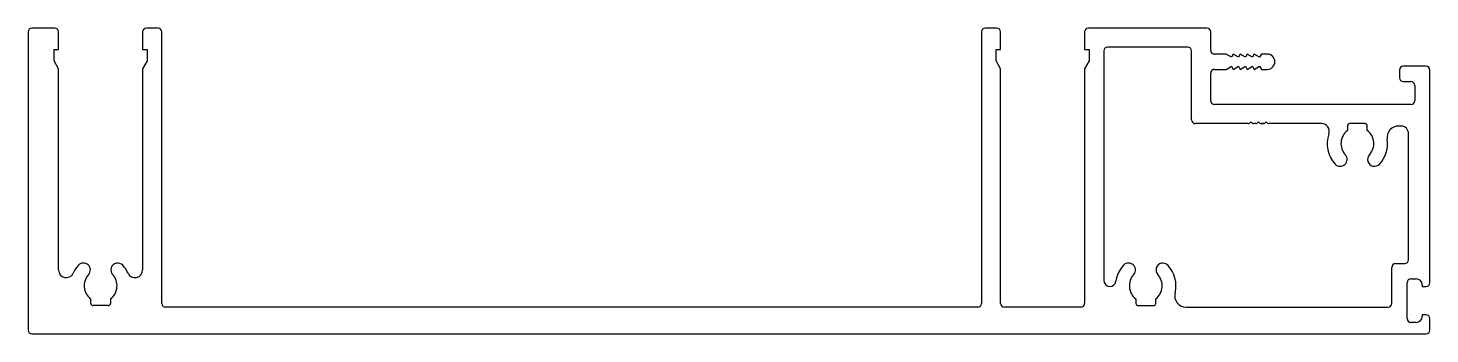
# Model space of a CAD drawing. Extents: x -92 to 92, y 1 to 41.
import ezdxf

# ---------------------------------------------------------------- set-up
doc = ezdxf.new("R2010")
doc.units = 0
doc.layers.add('1', color=7, linetype='CONTINUOUS')
doc.layers.add('KONTUR', color=7, linetype='CONTINUOUS')

msp = doc.modelspace()

# ---------------------------------------------------------------- linework, layer by layer
at = {"layer": '1', "color": 7}
for p, q in [((49, 37.65), (49, 7.66)), ((60, 38.15), (49.5, 38.15)), ((60.5, 28.65), (60.5, 37.65)), ((67.9, 28.15), (61, 28.15)), ((68.25, 28.39), (68.08, 28.22)), ((68.43, 28.22), (68.26, 28.39)), ((68.9, 28.15), (68.61, 28.15)), ((69.25, 28.39), (69.08, 28.22)), ((69.43, 28.22), (69.26, 28.39)), ((69.9, 28.15), (69.61, 28.15)), ((69.61, 28.15), (69.9, 28.15)), ((69.9, 28.15), (69.61, 28.15)), ((69.61, 28.15), (69.9, 28.15)), ((69.9, 28.15), (69.61, 28.15)), ((70.25, 28.39), (70.08, 28.22)), ((70.43, 28.22), (70.26, 28.39)), ((77.52, 28.15), (70.61, 28.15)), ((70.61, 28.15), (70.61, 28.15)), ((70.61, 28.15), (70.61, 28.15)), ((80.9, 27.85), (80.9, 27.26)), ((83.2, 28.15), (81.2, 28.15)), ((83.5, 27.26), (83.5, 27.85)), ((87.9, 27.84), (87.59, 27.84)), ((88.9, 10.35), (88.9, 26.84)), ((86.7, 4.65), (86.7, 9.35)), ((87.2, 9.85), (88.4, 9.85)), ((53.2, 5.24), (53.2, 4.65)), ((53.5, 4.35), (55.5, 4.35)), ((55.8, 4.65), (55.8, 5.24)), ((59.79, 4.15), (86.2, 4.15))]:
    msp.add_line(p, q, dxfattribs=at)
for centre, radius, start, end in [((49.5, 37.65), 0.5, 90, 180), ((60, 37.65), 0.5, 0, 90), ((61, 28.65), 0.5, 180, 270), ((67.9, 28.4), 0.25, 270, 315), ((68.26, 28.39), 0.008, 45, 135), ((68.61, 28.4), 0.25, 225, 270), ((68.9, 28.4), 0.25, 270, 315), ((69.26, 28.39), 0.008, 45, 135), ((69.61, 28.4), 0.25, 225, 270), ((69.9, 28.4), 0.25, 270, 315), ((70.26, 28.39), 0.008, 45, 135), ((70.61, 28.4), 0.25, 225, 270), ((77.52, 27.15), 1, 341.1415, 90), ((81.2, 27.85), 0.3, 90, 180), ((83.2, 27.85), 0.3, 0, 90), ((87.59, 26.34), 1.5, 90, 188.3346), ((87.9, 26.84), 1, 0, 90), ((82.2, 25.55), 3.95, 161.1415, 222.8375), ((82.2, 25.55), 2.15, 127.2037, 222.8375), ((82.2, 25.55), 2.15, 317.1625, 52.7963), ((82.2, 25.55), 3.95, 317.1625, 8.3346), ((79.96, 23.47), 0.9, 222.8375, 42.8375), ((84.44, 23.47), 0.9, 137.1625, 317.1625), ((54.54, 6.92), 4, 137.2673, 171.1084), ((52.26, 9.02), 0.9, 317.1625, 137.1625), ((56.74, 9.02), 0.9, 42.8375, 222.8375), ((54.5, 6.95), 3.95, 346.2001, 42.8375), ((87.2, 9.35), 0.5, 90, 180), ((88.4, 10.35), 0.5, 270, 0), ((49.8, 7.66), 0.799, 180, 351.469), ((54.5, 6.95), 2.15, 137.1625, 232.7963), ((54.5, 6.95), 2.15, 307.2037, 42.8375), ((59.79, 5.65), 1.5, 166.2001, 270), ((53.5, 4.65), 0.3, 180, 270), ((55.5, 4.65), 0.3, 270, 360), ((86.2, 4.65), 0.5, 270, 360)]:
    msp.add_arc(centre, radius, start, end, dxfattribs=at)
at = {"layer": 'KONTUR', "color": 7}
for p, q in [((-88.3, 40.65), (-91.3, 40.65)), ((-74.8, 40.65), (-76.3, 40.65)), ((35, 40.65), (33.5, 40.65)), ((62.5, 40.65), (47, 40.65)), ((-91.8, 40.15), (-91.8, 1.15)), ((-87.8, 37.85), (-87.8, 40.15)), ((-76.8, 40.15), (-76.8, 37.85)), ((-74.3, 4.65), (-74.3, 40.15)), ((33, 40.15), (33, 4.65)), ((35.5, 37.85), (35.5, 40.15)), ((46.5, 40.15), (46.5, 37.85)), ((63, 37.75), (63, 40.15)), ((-88.4, 36.35), (-88.4, 37.85)), ((-88.4, 37.85), (-87.8, 37.85)), ((-76.8, 37.85), (-76.2, 37.85)), ((-76.2, 37.85), (-76.2, 36.35)), ((34.9, 36.35), (34.9, 37.85)), ((34.9, 37.85), (35.5, 37.85)), ((46.5, 37.85), (47.1, 37.85)), ((47.1, 37.85), (47.1, 36.35)), ((65.03, 37.25), (63.5, 37.25)), ((65.72, 36.85), (65.03, 37.25)), ((65.95, 37.25), (65.72, 36.85)), ((66.64, 36.85), (65.95, 37.25)), ((66.87, 37.25), (66.64, 36.85)), ((67.56, 36.85), (66.87, 37.25)), ((67.79, 37.25), (67.56, 36.85)), ((68.48, 36.85), (67.79, 37.25)), ((68.71, 37.25), (68.48, 36.85)), ((69.4, 36.85), (68.71, 37.25)), ((69.63, 37.25), (69.4, 36.85)), ((70.4, 37.25), (69.63, 37.25)), ((-87.8, 35.31), (-88.4, 36.35)), ((-87.8, 9.01), (-87.8, 35.31)), ((-76.2, 36.35), (-76.8, 35.31)), ((-76.8, 35.31), (-76.8, 9.01)), ((35.5, 35.31), (34.9, 36.35)), ((35.5, 4.65), (35.5, 35.31)), ((47.1, 36.35), (46.5, 35.31)), ((46.5, 35.31), (46.5, 4.65)), ((63.5, 35.25), (65.03, 35.25)), ((65.03, 35.25), (65.72, 35.65)), ((65.72, 35.65), (65.95, 35.25)), ((65.95, 35.25), (66.64, 35.65)), ((66.64, 35.65), (66.87, 35.25)), ((66.87, 35.25), (67.56, 35.65)), ((67.56, 35.65), (67.79, 35.25)), ((67.79, 35.25), (68.48, 35.65)), ((68.48, 35.65), (68.71, 35.25)), ((68.71, 35.25), (69.4, 35.65)), ((69.4, 35.65), (69.63, 35.25)), ((69.63, 35.25), (70.4, 35.25)), ((87.7, 35.15), (87.7, 34.15)), ((91.2, 35.65), (88.2, 35.65)), ((91.7, 7.35), (91.7, 35.15)), ((63, 31.15), (63, 34.75)), ((88.2, 33.65), (89.2, 33.65)), ((89.7, 33.15), (89.7, 31.15)), ((89.2, 30.65), (63.5, 30.65)), ((88.7, 2.65), (88.7, 7.35)), ((89.2, 7.85), (89.9, 7.85)), ((90.7, 7.05), (90.7, 6.85)), ((90.7, 6.85), (91.2, 6.85)), ((-83.6, 4.65), (-83.6, 5.24)), ((-81.3, 4.35), (-83.3, 4.35)), ((-81, 5.24), (-81, 4.65)), ((32.5, 4.15), (-73.8, 4.15)), ((46, 4.15), (36, 4.15)), ((89.9, 2.15), (89.2, 2.15)), ((91.2, 3.15), (90.7, 3.15)), ((90.7, 3.15), (90.7, 2.95)), ((91.7, 1.15), (91.7, 2.65)), ((-91.3, 0.65), (91.2, 0.65))]:
    msp.add_line(p, q, dxfattribs=at)
for centre, radius, start, end in [((-91.3, 40.15), 0.5, 90, 180), ((-88.3, 40.15), 0.5, 360, 90), ((-76.3, 40.15), 0.5, 90, 180), ((-74.8, 40.15), 0.5, 0, 90), ((33.5, 40.15), 0.5, 90, 180), ((35, 40.15), 0.5, 0, 90), ((47, 40.15), 0.5, 90, 180), ((62.5, 40.15), 0.5, 0, 90), ((63.5, 37.75), 0.5, 180, 270), ((70.4, 36.25), 1, 270, 90), ((63.5, 34.75), 0.5, 90, 180), ((88.2, 35.15), 0.5, 90, 180), ((91.2, 35.15), 0.5, 360, 90), ((88.2, 34.15), 0.5, 180, 270), ((89.2, 33.15), 0.5, 360, 90), ((63.5, 31.15), 0.5, 180, 270), ((89.2, 31.15), 0.5, 270, 360), ((-82.3, 6.95), 3.95, 137.1625, 155.38), ((-84.54, 9.02), 0.9, 317.1625, 137.1625), ((-80.06, 9.02), 0.9, 42.8375, 222.8375), ((-82.3, 6.95), 3.95, 24.62, 42.8375), ((-86.8, 9.01), 1, 180, 335.38), ((-82.3, 6.95), 2.15, 137.1625, 232.7963), ((-82.3, 6.95), 2.15, 307.2037, 42.8375), ((-77.8, 9.01), 1, 204.62, 0), ((89.2, 7.35), 0.5, 90, 180), ((89.9, 7.05), 0.8, 0.1596, 90.1594), ((91.2, 7.35), 0.5, 270, 0), ((-83.3, 4.65), 0.3, 180, 270), ((-81.3, 4.65), 0.3, 270, 360), ((-73.8, 4.65), 0.5, 180, 270), ((32.5, 4.65), 0.5, 270, 0), ((36, 4.65), 0.5, 180, 270), ((46, 4.65), 0.5, 270, 0), ((89.2, 2.65), 0.5, 180, 270), ((89.9, 2.95), 0.8, 270.1594, 359.8404), ((91.2, 2.65), 0.5, 360, 90), ((-91.3, 1.15), 0.5, 180, 270), ((91.2, 1.15), 0.5, 270, 0)]:
    msp.add_arc(centre, radius, start, end, dxfattribs=at)

doc.saveas('drawing.dxf')
